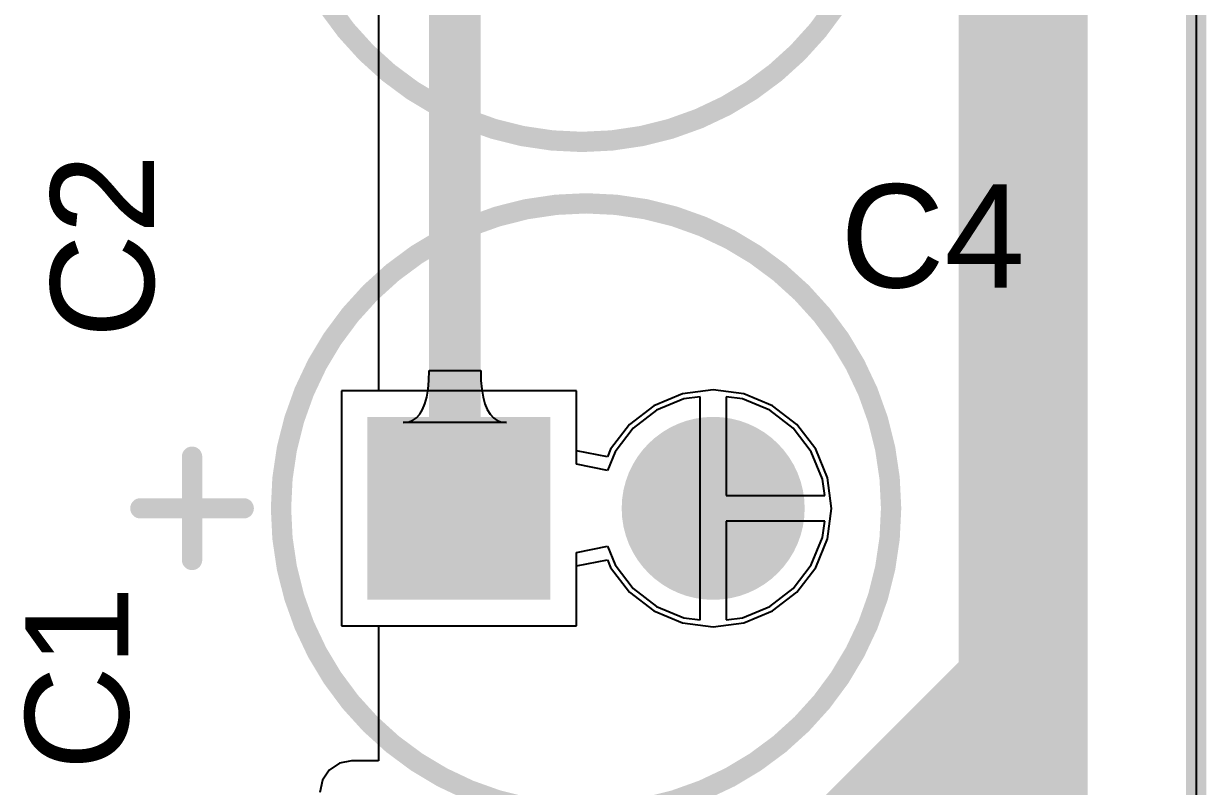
# Model space of a CAD drawing. Header units: inches. Extents: x -0.01 to 3.94, y -0.06 to 4.68.
# Drawn here: x 3.483 to 3.9409, y 0.7123 to 1.0077 of the extents above; entities that cross this region are included whole.
import ezdxf

# ---------------------------------------------------------------- set-up
doc = ezdxf.new("R2010")
doc.units = ezdxf.units.IN
doc.header["$MEASUREMENT"] = 0
for name, color, linetype in [('Board outline', 6, 'Continuous'), ('Bottom Layer', 5, 'Continuous'), ('Bottom Solder', 6, 'Continuous'), ('Int1 -GND)', 16, 'Continuous'), ('Int2 -PWR)', 76, 'Continuous'), ('Multi-Layer', 9, 'Continuous'), ('Pad Holes', 156, 'Continuous'), ('Top Layer', 1, 'Continuous'), ('Top Overlay', 2, 'Continuous'), ('Top Solder', 216, 'Continuous')]:
    doc.layers.add(name, color=color, linetype=linetype)
doc.styles.add('Arial', font='', dxfattribs={"height": 0.2})
doc.styles.get('Arial').set_extended_font_data('Arial')

# ---------------------------------------------------------------- blocks, each defined once
blk = doc.blocks.new('3924B366_8672_45E9_B0BE_62DACC24E783_627')
at = {"layer": 'Bottom Layer'}
blk.add_hatch(color=5, dxfattribs=at).paths.add_polyline_path([(-0.03346, 0.03346), (0.03346, 0.03346), (0.03346, -0.03346), (-0.03346, -0.03346)])
h = blk.add_hatch(color=5, dxfattribs=at)
edge = h.paths.add_edge_path()
edge.add_arc((0.09843, 0), 0.03346, 0, 360)
at = {"layer": 'Bottom Solder'}
blk.add_hatch(color=6, dxfattribs=at).paths.add_polyline_path([(-0.03543, 0.03543), (0.03543, 0.03543), (0.03543, -0.03543), (-0.03543, -0.03543)])
h = blk.add_hatch(color=6, dxfattribs=at)
edge = h.paths.add_edge_path()
edge.add_arc((0.09843, 0), 0.03543, 0, 360)
at = {"layer": 'Int1 -GND)'}
blk.add_hatch(color=7, dxfattribs=at).paths.add_polyline_path([(-0.03346, 0.03346), (0.03346, 0.03346), (0.03346, -0.03346), (-0.03346, -0.03346)])
h = blk.add_hatch(color=7, dxfattribs=at)
edge = h.paths.add_edge_path()
edge.add_arc((0.09843, 0), 0.03346, 0, 360)
at = {"layer": 'Int2 -PWR)'}
blk.add_hatch(color=7, dxfattribs=at).paths.add_polyline_path([(-0.03346, 0.03346), (0.03346, 0.03346), (0.03346, -0.03346), (-0.03346, -0.03346)])
h = blk.add_hatch(color=7, dxfattribs=at)
edge = h.paths.add_edge_path()
edge.add_arc((0.09843, 0), 0.03346, 0, 360)
at = {"layer": 'Multi-Layer'}
blk.add_hatch(color=9, dxfattribs=at).paths.add_polyline_path([(-0.03346, 0.03346), (0.03346, 0.03346), (0.03346, -0.03346), (-0.03346, -0.03346)])
h = blk.add_hatch(color=9, dxfattribs=at)
edge = h.paths.add_edge_path()
edge.add_arc((0.09843, 0), 0.03346, 0, 360)
at = {"layer": 'Pad Holes'}
h = blk.add_hatch(color=7, dxfattribs=at)
edge = h.paths.add_edge_path()
edge.add_arc((0, 0), 0.01673, 0, 360)
h = blk.add_hatch(color=7, dxfattribs=at)
edge = h.paths.add_edge_path()
edge.add_arc((0.09843, 0), 0.01673, 0, 360)
at = {"layer": 'Top Layer'}
blk.add_hatch(color=1, dxfattribs=at).paths.add_polyline_path([(-0.03346, 0.03346), (0.03346, 0.03346), (0.03346, -0.03346), (-0.03346, -0.03346)])
h = blk.add_hatch(color=1, dxfattribs=at)
edge = h.paths.add_edge_path()
edge.add_arc((0.09843, 0), 0.03346, 0, 360)
at = {"layer": 'Top Solder'}
blk.add_hatch(color=216, dxfattribs=at).paths.add_polyline_path([(-0.03543, 0.03543), (0.03543, 0.03543), (0.03543, -0.03543), (-0.03543, -0.03543)])
h = blk.add_hatch(color=216, dxfattribs=at)
edge = h.paths.add_edge_path()
edge.add_arc((0.09843, 0), 0.03543, 0, 360)
at = {"layer": 'Top Overlay'}
for points in [[(0.16732, 0, 0.00787, 0.00787, 1), (-0.0689, 0, 0.00787, 0.00787, 1)], [(-0.10531, 0.02, 0.00394, 0.00394, 1), (-0.10138, 0.02, 0.00394, 0.00394, 1)], [(-0.12531, 0, 0.00394, 0.00394, 1), (-0.12138, 0, 0.00394, 0.00394, 1)], [(-0.08531, 0, 0.00394, 0.00394, 1), (-0.08138, 0, 0.00394, 0.00394, 1)], [(-0.07087, 0, 0.00394, 0.00394, 1), (-0.06693, 0, 0.00394, 0.00394, 1)], [(0.16535, 0, 0.00394, 0.00394, 1), (0.16929, 0, 0.00394, 0.00394, 1)], [(-0.10531, -0.02, 0.00394, 0.00394, 1), (-0.10138, -0.02, 0.00394, 0.00394, 1)]]:
    blk.add_lwpolyline(points, format="xyseb", close=True, dxfattribs=at)
for points in [[(-0.10335, -0.02, 0.00787, 0.00787, 0), (-0.10335, 0.02, 0.00787, 0.00787, 0)], [(-0.12335, 0, 0.00787, 0.00787, 0), (-0.08335, 0, 0.00787, 0.00787, 0)]]:
    blk.add_lwpolyline(points, format="xyseb", dxfattribs=at)
blk = doc.blocks.new('3924B366_8672_45E9_B0BE_62DACC24E783_628')
at = {"layer": 'Bottom Layer'}
blk.add_hatch(color=5, dxfattribs=at).paths.add_polyline_path([(-0.03346, 0.03346), (0.03347, 0.03346), (0.03347, -0.03346), (-0.03346, -0.03346)])
h = blk.add_hatch(color=5, dxfattribs=at)
edge = h.paths.add_edge_path()
edge.add_arc((0.09842, 0), 0.03346, 0, 360)
at = {"layer": 'Bottom Solder'}
blk.add_hatch(color=6, dxfattribs=at).paths.add_polyline_path([(-0.03543, 0.03543), (0.03543, 0.03543), (0.03543, -0.03543), (-0.03543, -0.03543)])
h = blk.add_hatch(color=6, dxfattribs=at)
edge = h.paths.add_edge_path()
edge.add_arc((0.09842, 0), 0.03543, 0, 360)
at = {"layer": 'Int1 -GND)'}
blk.add_hatch(color=7, dxfattribs=at).paths.add_polyline_path([(-0.03346, 0.03346), (0.03347, 0.03346), (0.03347, -0.03346), (-0.03346, -0.03346)])
h = blk.add_hatch(color=7, dxfattribs=at)
edge = h.paths.add_edge_path()
edge.add_arc((0.09842, 0), 0.03346, 0, 360)
at = {"layer": 'Int2 -PWR)'}
blk.add_hatch(color=7, dxfattribs=at).paths.add_polyline_path([(-0.03346, 0.03346), (0.03347, 0.03346), (0.03347, -0.03346), (-0.03346, -0.03346)])
h = blk.add_hatch(color=7, dxfattribs=at)
edge = h.paths.add_edge_path()
edge.add_arc((0.09842, 0), 0.03346, 0, 360)
at = {"layer": 'Multi-Layer'}
blk.add_hatch(color=9, dxfattribs=at).paths.add_polyline_path([(-0.03346, 0.03346), (0.03347, 0.03346), (0.03347, -0.03346), (-0.03346, -0.03346)])
h = blk.add_hatch(color=9, dxfattribs=at)
edge = h.paths.add_edge_path()
edge.add_arc((0.09842, 0), 0.03346, 0, 360)
at = {"layer": 'Pad Holes'}
h = blk.add_hatch(color=7, dxfattribs=at)
edge = h.paths.add_edge_path()
edge.add_arc((0, 0), 0.01673, 0, 360)
h = blk.add_hatch(color=7, dxfattribs=at)
edge = h.paths.add_edge_path()
edge.add_arc((0.09842, 0), 0.01673, 0, 360)
at = {"layer": 'Top Layer'}
blk.add_hatch(color=1, dxfattribs=at).paths.add_polyline_path([(-0.03346, 0.03346), (0.03347, 0.03346), (0.03347, -0.03346), (-0.03346, -0.03346)])
h = blk.add_hatch(color=1, dxfattribs=at)
edge = h.paths.add_edge_path()
edge.add_arc((0.09842, 0), 0.03346, 0, 360)
at = {"layer": 'Top Solder'}
blk.add_hatch(color=216, dxfattribs=at).paths.add_polyline_path([(-0.03543, 0.03543), (0.03543, 0.03543), (0.03543, -0.03543), (-0.03543, -0.03543)])
h = blk.add_hatch(color=216, dxfattribs=at)
edge = h.paths.add_edge_path()
edge.add_arc((0.09842, 0), 0.03543, 0, 360)
at = {"layer": 'Top Overlay'}
for points in [[(0.16732, 0, 0.00787, 0.00787, 1), (-0.0689, 0, 0.00787, 0.00787, 1)], [(-0.10532, 0.02, 0.00394, 0.00394, 1), (-0.10138, 0.02, 0.00394, 0.00394, 1)], [(-0.12532, 0, 0.00394, 0.00394, 1), (-0.12138, 0, 0.00394, 0.00394, 1)], [(-0.08532, 0, 0.00394, 0.00394, 1), (-0.08138, 0, 0.00394, 0.00394, 1)], [(-0.07087, 0, 0.00394, 0.00394, 1), (-0.06693, 0, 0.00394, 0.00394, 1)], [(0.16535, 0, 0.00394, 0.00394, 1), (0.16929, 0, 0.00394, 0.00394, 1)], [(-0.10532, -0.02, 0.00394, 0.00394, 1), (-0.10138, -0.02, 0.00394, 0.00394, 1)]]:
    blk.add_lwpolyline(points, format="xyseb", close=True, dxfattribs=at)
for points in [[(-0.10335, -0.02, 0.00787, 0.00787, 0), (-0.10335, 0.02, 0.00787, 0.00787, 0)], [(-0.12335, 0, 0.00787, 0.00787, 0), (-0.08335, 0, 0.00787, 0.00787, 0)]]:
    blk.add_lwpolyline(points, format="xyseb", dxfattribs=at)

msp = doc.modelspace()

# ---------------------------------------------------------------- linework, layer by layer
at = {"layer": 'Board outline'}
msp.add_lwpolyline([(3.93701, 0, 0.00787, 0.00787, 0), (3.93701, 4.62598, 0.00787, 0.00787, 0)], format="xyseb", dxfattribs=at)
at = {"layer": 'Bottom Layer'}
for points in [[(3.87, 0.75, 0.05, 0.05, 0), (3.87, 3.01, 0.05, 0.05, 0)], [(3.78, 0.66, 0.05, 0.05, 0), (3.87, 0.75, 0.05, 0.05, 0)]]:
    msp.add_lwpolyline(points, format="xyseb", dxfattribs=at)
msp.add_lwpolyline([(3.8575, 0.75, 0.025, 0.025, 1), (3.8825, 0.75, 0.025, 0.025, 1)], format="xyseb", close=True, dxfattribs=at)
msp.add_lwpolyline([(3.8575, 0.75, 0.025, 0.025, 1), (3.8825, 0.75, 0.025, 0.025, 1)], format="xyseb", close=True, dxfattribs=at)
at = {"layer": 'Int1 -GND)'}
for p, q in [((3.93701, 4.62598), (3.93701, 0)), ((3.69704, 0.86546), (3.60611, 0.86546)), ((3.60611, 0.86546), (3.60611, 0.77454)), ((3.69704, 0.83708), (3.69704, 0.86546)), ((3.73865, 0.86235), (3.72808, 0.85797)), ((3.745, 0.86318), (3.73865, 0.86235)), ((3.745, 0.82), (3.745, 0.86318)), ((3.76135, 0.86235), (3.755, 0.86318)), ((3.755, 0.86318), (3.755, 0.825)), ((3.77192, 0.85797), (3.76135, 0.86235)), ((3.72808, 0.85797), (3.719, 0.851)), ((3.781, 0.851), (3.77192, 0.85797)), ((3.719, 0.851), (3.71203, 0.84192)), ((3.78797, 0.84192), (3.781, 0.851)), ((3.71203, 0.84192), (3.70904, 0.83469)), ((3.79235, 0.83135), (3.78797, 0.84192)), ((3.70904, 0.83469), (3.69704, 0.83708)), ((3.79318, 0.825), (3.79235, 0.83135)), ((3.755, 0.825), (3.79318, 0.825)), ((3.745, 0.77682), (3.745, 0.82)), ((3.79318, 0.815), (3.755, 0.815)), ((3.755, 0.815), (3.755, 0.77682)), ((3.79235, 0.80865), (3.79318, 0.815)), ((3.78797, 0.79808), (3.79235, 0.80865)), ((3.69704, 0.80292), (3.70904, 0.80531)), ((3.69704, 0.77454), (3.69704, 0.80292)), ((3.70904, 0.80531), (3.71203, 0.79808)), ((3.71203, 0.79808), (3.719, 0.789)), ((3.781, 0.789), (3.78797, 0.79808)), ((3.719, 0.789), (3.72808, 0.78203)), ((3.77192, 0.78203), (3.781, 0.789)), ((3.72808, 0.78203), (3.73865, 0.77765)), ((3.76135, 0.77765), (3.77192, 0.78203)), ((3.60611, 0.77454), (3.69704, 0.77454)), ((3.73865, 0.77765), (3.745, 0.77682)), ((3.755, 0.77682), (3.76135, 0.77765))]:
    msp.add_line(p, q, dxfattribs=at)
at = {"layer": 'Int2 -PWR)'}
for p, q in [((3.93701, 4.62598), (3.93701, 0)), ((3.75, 0.86586), (3.73813, 0.86429)), ((3.76187, 0.86429), (3.75, 0.86586)), ((3.69704, 0.86546), (3.60611, 0.86546)), ((3.60611, 0.86546), (3.60611, 0.77454)), ((3.69704, 0.8423), (3.69704, 0.86546)), ((3.73813, 0.86429), (3.72707, 0.85971)), ((3.77293, 0.85971), (3.76187, 0.86429)), ((3.72707, 0.85971), (3.71757, 0.85243)), ((3.78243, 0.85243), (3.77293, 0.85971)), ((3.71757, 0.85243), (3.71029, 0.84293)), ((3.78971, 0.84293), (3.78243, 0.85243)), ((3.71029, 0.84293), (3.70904, 0.83991)), ((3.79429, 0.83187), (3.78971, 0.84293)), ((3.70904, 0.83991), (3.69704, 0.8423)), ((3.79586, 0.82), (3.79429, 0.83187)), ((3.79429, 0.80813), (3.79586, 0.82)), ((3.78971, 0.79707), (3.79429, 0.80813)), ((3.69704, 0.7977), (3.70904, 0.80009)), ((3.69704, 0.77454), (3.69704, 0.7977)), ((3.70904, 0.80009), (3.71029, 0.79707)), ((3.71029, 0.79707), (3.71757, 0.78757)), ((3.78243, 0.78757), (3.78971, 0.79707)), ((3.71757, 0.78757), (3.72707, 0.78029)), ((3.77293, 0.78029), (3.78243, 0.78757)), ((3.72707, 0.78029), (3.73813, 0.77571)), ((3.76187, 0.77571), (3.77293, 0.78029)), ((3.60611, 0.77454), (3.69704, 0.77454)), ((3.73813, 0.77571), (3.75, 0.77414)), ((3.75, 0.77414), (3.76187, 0.77571))]:
    msp.add_line(p, q, dxfattribs=at)
at = {"layer": 'Top Layer'}
for p, q in [((3.62044, 1.03454), (3.62044, 0.86546)), ((3.6399, 0.86952), (3.64, 0.87334)), ((3.64, 0.87334), (3.66, 0.87334)), ((3.66, 0.87334), (3.6601, 0.86952)), ((3.6391, 0.86308), (3.6396, 0.8661)), ((3.6396, 0.8661), (3.6399, 0.86952)), ((3.6601, 0.86952), (3.6604, 0.8661)), ((3.6604, 0.8661), (3.6609, 0.86308)), ((3.62044, 0.86546), (3.60611, 0.86546)), ((3.60611, 0.86546), (3.60611, 0.77454)), ((3.6384, 0.86047), (3.6391, 0.86308)), ((3.6609, 0.86308), (3.6616, 0.86047)), ((3.6351, 0.85504), (3.6364, 0.85644)), ((3.6364, 0.85644), (3.6375, 0.85825)), ((3.6375, 0.85825), (3.6384, 0.86047)), ((3.6616, 0.86047), (3.6625, 0.85825)), ((3.6625, 0.85825), (3.6636, 0.85644)), ((3.6636, 0.85644), (3.6649, 0.85504)), ((3.63, 0.85322), (3.6319, 0.85343)), ((3.67, 0.85322), (3.63, 0.85322)), ((3.6319, 0.85343), (3.6336, 0.85403)), ((3.6336, 0.85403), (3.6351, 0.85504)), ((3.6649, 0.85504), (3.6664, 0.85403)), ((3.6664, 0.85403), (3.6681, 0.85343)), ((3.6681, 0.85343), (3.67, 0.85322)), ((3.60611, 0.77454), (3.62044, 0.77454)), ((3.62044, 0.77454), (3.62044, 0.72224)), ((3.60532, 0.7213), (3.60135, 0.71865)), ((3.61, 0.72224), (3.60532, 0.7213)), ((3.62044, 0.72224), (3.61, 0.72224)), ((3.5987, 0.71468), (3.59776, 0.71)), ((3.60135, 0.71865), (3.5987, 0.71468))]:
    msp.add_line(p, q, dxfattribs=at)
for points in [[(3.87, 0.63, 0.05, 0.05, 0), (3.87, 3.69509, 0.05, 0.05, 0)], [(3.65, 0.84803, 0.02, 0.02, 0), (3.65, 1.08, 0.02, 0.02, 0)], [(3.65, 0.84803, 0.02, 0.02, 0), (3.65157, 0.84646, 0.02, 0.02, 0)]]:
    msp.add_lwpolyline(points, format="xyseb", dxfattribs=at)
for points in [[(3.645, 0.84803, 0.01, 0.01, 1), (3.655, 0.84803, 0.01, 0.01, 1)], [(3.645, 0.84803, 0.01, 0.01, 1), (3.655, 0.84803, 0.01, 0.01, 1)], [(3.64657, 0.84646, 0.01, 0.01, 1), (3.65657, 0.84646, 0.01, 0.01, 1)]]:
    msp.add_lwpolyline(points, format="xyseb", close=True, dxfattribs=at)

# ---------------------------------------------------------------- block references
for name, p in [('3924B366_8672_45E9_B0BE_62DACC24E783_628', (3.65, 1.08)), ('3924B366_8672_45E9_B0BE_62DACC24E783_627', (3.65157, 0.82))]:
    msp.add_blockref(name, p)

# ---------------------------------------------------------------- texts
at = {"layer": 'Top Overlay', "style": 'Arial'}
for s, p in [('C2', (3.53346, 0.88583)), ('C1', (3.52362, 0.7185))]:
    msp.add_text(s, height=0.04, rotation=90, dxfattribs=at).set_placement(p)
msp.add_text('C4', height=0.04, dxfattribs=at).set_placement((3.79921, 0.90551))

doc.saveas('drawing.dxf')
